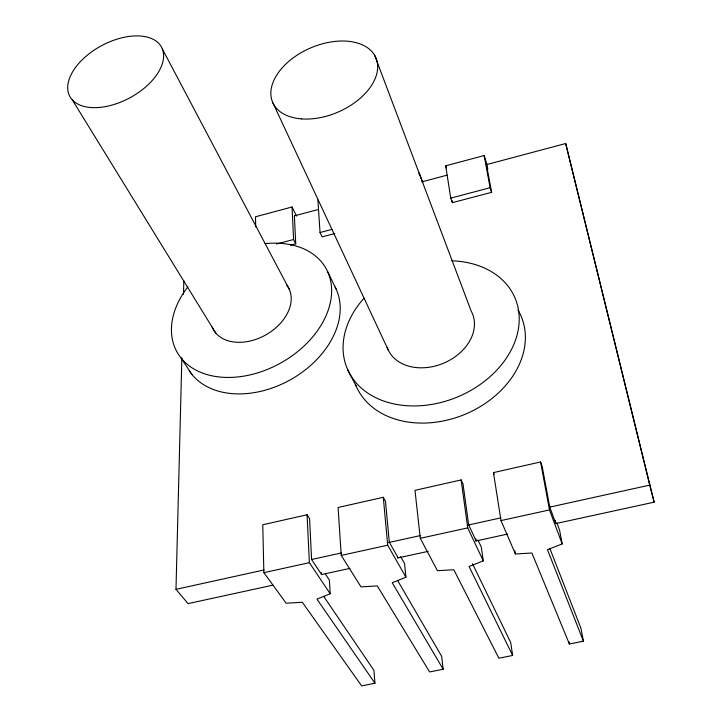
<?xml version="1.0" encoding="UTF-8"?>
<svg xmlns="http://www.w3.org/2000/svg" width="722" height="722" viewBox="0 0 722 722"><rect width="100%" height="100%" fill="white"/><g stroke="black" fill="none" stroke-linecap="round" stroke-linejoin="round"><path stroke-width="1.08" d="M272.925 585.154L188.081 603.619L175.987 589.342L181.854 358.076M183.478 294.305L183.812 280.885M325.297 573.882L329.385 580.073L330.189 593.764L316.958 599.116L374.953 683.22L361.659 685.9L302.31 602.256L286.147 603.222L263.855 572.663L262.772 524.777L307.076 514.759L309.585 518.694L311.588 559.514L321.588 574.559L321.48 572.591M400.692 556.662L404.555 563.53L405.926 577.23L392.217 582.717L443.146 669.222L429.617 671.956L377.281 585.921L361 586.887L341.235 555.408L338.086 507.503L383.292 497.277L385.494 501.321L389.293 542.159L398.057 557.655M478.009 540.083L481.294 547.15L483.271 560.877L469.065 566.49L512.647 655.45L498.875 658.229L453.813 569.757L437.424 570.723L420.285 538.305L414.988 490.355L461.132 479.922L463.028 484.083L468.686 524.948L476.159 540.913L475.879 538.946M556.888 522.909L559.595 530.183L562.185 543.919L547.466 549.668L583.412 641.181L569.378 644.006L531.906 553.007L515.391 553.973L500.996 520.58L493.46 472.612L540.579 461.963L542.141 466.241L549.749 507.115L555.868 523.558L555.317 520.607M296.489 216.086L292.031 206.997L255.489 216.79L255.714 226.888M487.828 168.948L486.457 164.67L491.61 192.341L452.387 202.647L450.754 198.099L445.682 165.843L484.128 155.537L487.16 164.977M294.657 215.797L318.601 209.416M422.009 181.836L447.044 175.157M486.231 164.706L565.687 143.516L654.141 502.169L556.084 523.513M276.499 244L293.574 239.496L292.031 206.997M334.701 233.567L322.12 236.87L320.036 232.529L331.985 229.379M450.754 198.099L490.112 187.729L484.128 155.537M290.551 245.173L295.74 243.801L294.377 215.878M175.987 589.342L264.126 569.947M311.498 559.532L341.244 552.989M388.617 542.565L420.565 535.534M467.937 525.111L500.996 517.845M549.469 507.178L649.728 485.121L654.141 502.169M341.235 555.408L387.696 545.2L405.926 577.23M263.855 572.663L309.368 562.664L330.189 593.764M420.285 538.305L467.739 527.881L483.271 560.877M500.996 520.58L549.478 509.931L562.185 543.919M321.398 574.595L350.053 568.358M397.425 558.052L428.272 551.337M475.654 541.022L507.602 534.063M323.7 596.39L373.933 670.35L374.953 683.22M181.132 358.112L191.953 374.465M72.326 99.907L215.788 333.068M397.642 580.542L441.665 656.334L443.146 669.222M162.342 48.961A52.038 29.665 -28.2 0 1 101.865 107.172A52.038 29.665 -28.2 0 1 82.777 59.231A52.038 29.665 -28.2 0 1 162.342 48.961L289.432 289.603M347.535 369.339L356.298 386.423M293.574 239.496L295.74 243.801M327.608 271.607L336.118 289.071M472.513 563.747L510.689 642.526L512.647 655.45M272.988 103.102L388.301 350.107M493.46 472.612L494.164 474.3M549.839 548.404L580.939 628.239L583.412 641.181M422.749 182.422L419.166 172.928L419.473 175.157M374.619 55.233L471.159 311.029A45.856 34.656 -22.7 0 1 444.111 362.976A45.856 34.656 -22.7 0 1 387.163 347.318M445.682 165.843L446.413 167.919M490.112 187.729L491.61 192.341M565.687 143.516L649.728 485.121M540.579 461.963L549.478 509.931M568.981 641.849L569.378 644.006M514.876 550.805L515.391 553.973M452.044 200.427L452.387 202.647M461.132 479.922L467.739 527.881M383.292 497.277L387.696 545.2M317.906 200.057L320.036 232.529M307.076 514.759L309.368 562.664M335.143 287.067A84.14 60.161 -29.4 0 1 291.507 379.149A84.14 60.161 -29.4 0 1 189.29 370.792M518.053 310.126A89.573 68.608 -22.6 0 1 468.542 412.767A89.573 68.608 -22.6 0 1 355.45 384.366M286.39 284.495A43.031 30.333 -29.3 0 1 266.219 334.665A43.031 30.333 -29.3 0 1 212.16 327.12M265.154 243.657A85.413 60.251 -29.3 0 1 327.292 312.689A85.413 60.251 -29.3 0 1 213.757 376.171A85.413 60.251 -29.3 0 1 187.837 286.887M451.819 260.813A91.026 68.861 -22.7 0 1 512.521 347.345A91.026 68.861 -22.7 0 1 385.223 401.549A91.026 68.861 -22.7 0 1 364.023 298.195M301.264 118.886A56.235 34.891 -23.4 0 0 377.534 63.906A56.235 34.891 -23.4 0 0 294.007 57.291A56.235 34.891 -23.4 0 0 301.264 118.886"/></g></svg>
